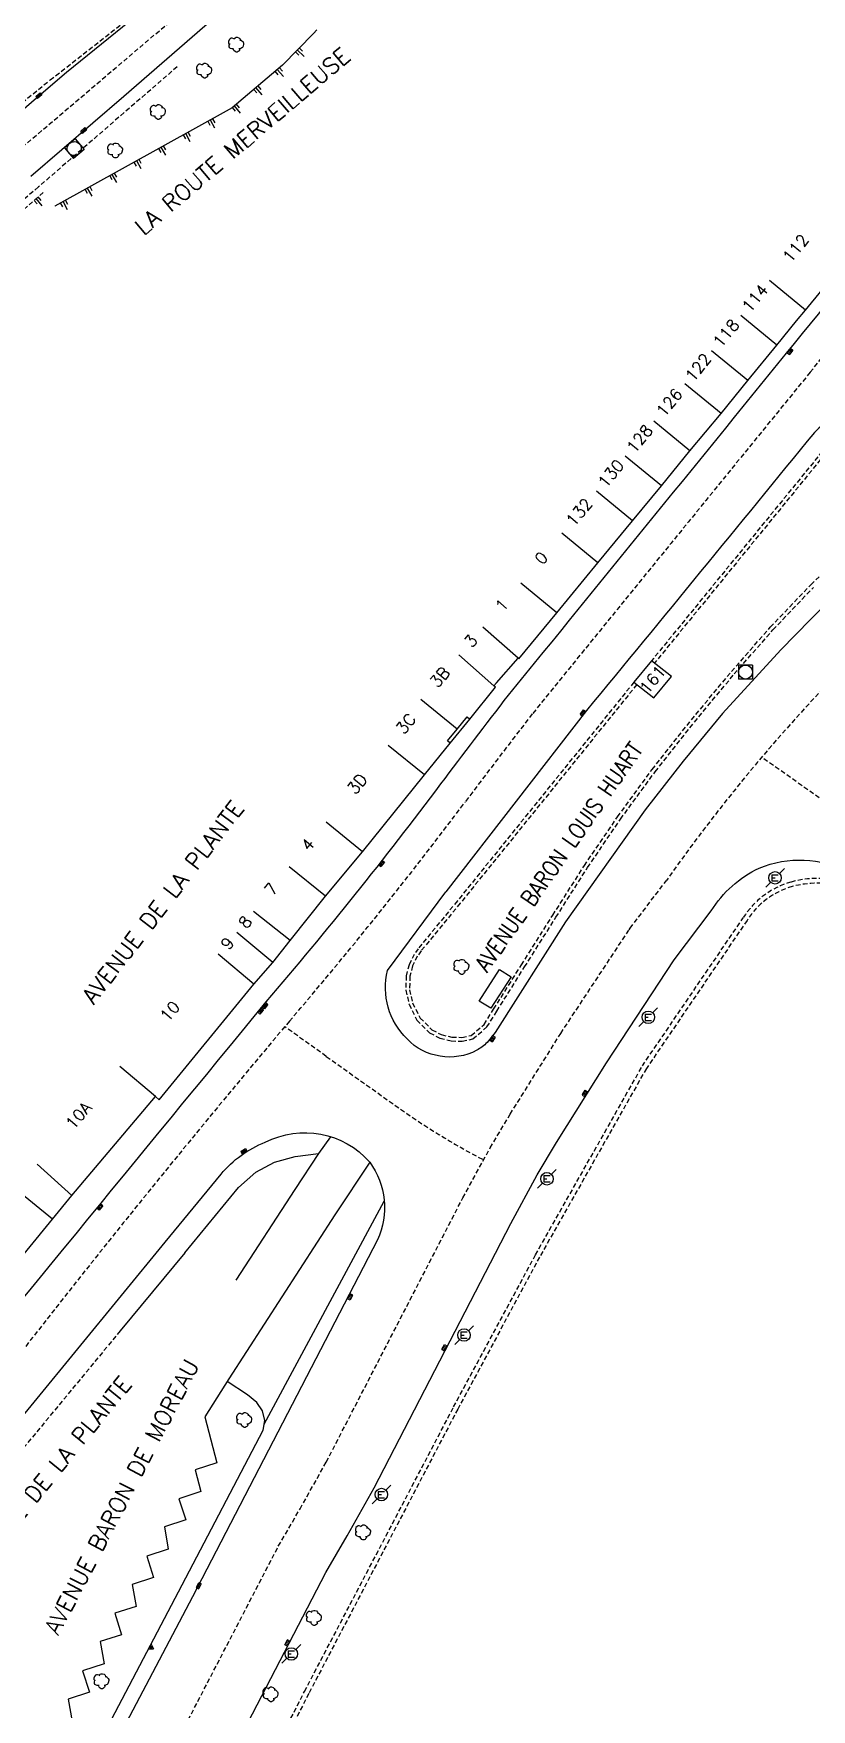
# Model space of a CAD drawing. Header units: millimetres. Extents: x 185000 to 186002, y 127000 to 128000.
# Drawn here: x 185161.5 to 185244.7, y 127562.5 to 127741.7 of the extents above; entities that cross this region are included whole.
import ezdxf
from ezdxf.enums import TextEntityAlignment as Align

# ---------------------------------------------------------------- set-up
doc = ezdxf.new("R2010")
doc.units = ezdxf.units.MM
doc.linetypes.add('DASHED', pattern=[0.75, 0.5, -0.25])
doc.layers.get('0').update_dxf_attribs({"linetype": 'CONTINUOUS'})
for name, color, linetype in [('W0001', 6, 'DASHED'), ('W0008', 7, 'CONTINUOUS'), ('W0100', 7, 'CONTINUOUS'), ('W0112', 1, 'DASHED'), ('W0211', 2, 'CONTINUOUS'), ('W0300', 7, 'CONTINUOUS'), ('W0334', 7, 'CONTINUOUS'), ('W0400', 7, 'CONTINUOUS'), ('W0420', 7, 'CONTINUOUS'), ('W0471', 7, 'CONTINUOUS'), ('W0851', 7, 'CONTINUOUS'), ('W0984', 7, 'CONTINUOUS'), ('W0989', 7, 'CONTINUOUS'), ('W0991', 7, 'CONTINUOUS'), ('W1102', 7, 'CONTINUOUS')]:
    doc.layers.add(name, color=color, linetype=linetype)
doc.styles.get("Standard").update_dxf_attribs({"font": 'romans.shx', "width": 0.85})

# ---------------------------------------------------------------- blocks, each defined once
blk = doc.blocks.new('t211o')
at = {"color": 0, "linetype": 'Continuous'}
for p, q in [((-0.29, 0.5), (-0.29, 0)), ((0, 1), (0, 0)), ((0.29, 0.5), (0.29, 0))]:
    blk.add_line(p, q, dxfattribs=at)
blk = doc.blocks.new('T400')
for p, q in [((-0.15, 0.3), (0.15, 0.3)), ((-0.15, -0.25), (-0.15, 0.3)), ((-0.15, 0.15), (0.15, 0.15)), ((-0.15, 0), (0.15, 0)), ((0.15, 0.3), (0.15, -0.25)), ((-0.15, -0.15), (0.15, -0.15)), ((-0.15, -0.25), (-0.15, -0.3)), ((-0.15, -0.3), (0.15, -0.3)), ((0.15, -0.3), (0.15, -0.25))]:
    blk.add_line(p, q)
blk = doc.blocks.new('T471')
for p, q in [((-0.333334, 0.333334), (-0.333334, -0.333334)), ((-0.333334, 0.333334), (0.333334, 0.333334)), ((-0.333334, 0), (0, 0)), ((0.500001, 0.500001), (1.000002, 1.000002)), ((-0.500001, -0.500001), (-1.000002, -1.000002)), ((-0.333334, -0.333334), (0.333334, -0.333334))]:
    blk.add_line(p, q)
blk.add_ellipse((0, 0), major_axis=(0.471405, 0.471405), ratio=1, start_param=5.4977871438, end_param=11.780972451)
blk = doc.blocks.new('T300')
for p, q in [((-0.8, 0.51), (-0.86, 0.34)), ((-0.86, 0.34), (-0.86, 0.17)), ((-0.86, 0.17), (-0.74, 0.06)), ((-0.69, 0.63), (-0.8, 0.51)), ((-0.8, -0.06), (-0.74, 0.06)), ((-0.74, 0.06), (-0.69, 0.11)), ((-0.57, 0.69), (-0.69, 0.63)), ((-0.46, 0.69), (-0.57, 0.69)), ((-0.29, 0.63), (-0.46, 0.69)), ((-0.29, 0.63), (-0.17, 0.74)), ((-0.23, 0.57), (-0.29, 0.63)), ((-0.17, 0.74), (-0.06, 0.8)), ((-0.06, 0.8), (0.06, 0.8)), ((0.06, 0.8), (0.23, 0.74)), ((0.23, 0.74), (0.34, 0.63)), ((0.34, 0.63), (0.4, 0.51)), ((0.46, 0.46), (0.34, 0.46)), ((0.4, 0.51), (0.4, 0.46)), ((0.57, 0.4), (0.46, 0.46)), ((0.57, 0.4), (0.69, 0.29)), ((0.69, 0.29), (0.74, 0.17)), ((0.74, 0.06), (0.69, -0.17)), ((0.74, 0.17), (0.74, 0.06)), ((-0.8, -0.17), (-0.8, -0.06)), ((-0.8, -0.23), (-0.8, -0.17)), ((-0.74, -0.34), (-0.8, -0.23)), ((-0.69, -0.4), (-0.74, -0.34)), ((-0.51, -0.46), (-0.69, -0.4)), ((-0.4, -0.46), (-0.51, -0.46)), ((-0.4, -0.46), (-0.34, -0.46)), ((-0.34, -0.46), (-0.34, -0.4)), ((-0.34, -0.51), (-0.34, -0.46)), ((-0.29, -0.63), (-0.34, -0.51)), ((-0.17, -0.74), (-0.29, -0.63)), ((-0.06, -0.8), (-0.17, -0.74)), ((0.06, -0.8), (-0.06, -0.8)), ((0.17, -0.74), (0.06, -0.8)), ((0.23, -0.69), (0.17, -0.74)), ((0.29, -0.46), (0.23, -0.46)), ((0.29, -0.63), (0.23, -0.69)), ((0.46, -0.4), (0.29, -0.46)), ((0.34, -0.51), (0.29, -0.63)), ((0.34, -0.51), (0.34, -0.46)), ((0.57, -0.34), (0.46, -0.4)), ((0.63, -0.29), (0.57, -0.34)), ((0.69, -0.17), (0.63, -0.29))]:
    blk.add_line(p, q)
blk = doc.blocks.new('T420')
for p, q in [((0.75, 0.75), (-0.75, 0.75)), ((-0.75, 0.75), (-0.75, -0.75)), ((0.75, 0.75), (0.75, -0.75)), ((0.75, -0.75), (-0.75, -0.75))]:
    blk.add_line(p, q)
blk.add_ellipse((0, 0), major_axis=(-0.53, 0.53), ratio=1, start_param=3.926991, end_param=10.210176)
blk = doc.blocks.new('T851')
for p, q in [((-0.25, -0.15), (0, 0.32)), ((0, 0.32), (0.25, -0.15)), ((-0.25, -0.15), (0.25, -0.15))]:
    blk.add_line(p, q)
for major_axis in [(-0.106, 0.106), (-0.0354, 0.0354), (-0.0236, 0.0236)]:
    blk.add_ellipse((0, 0), major_axis=major_axis, ratio=1, start_param=3.926991, end_param=10.210176)

msp = doc.modelspace()

# ---------------------------------------------------------------- linework, layer by layer
at = {"layer": 'W0001'}
for points in [[(185149.1, 127586.14, -0.01401), (185188.88, 127636.06, 0.016219), (185207.66, 127659.5, -0.003598), (185214.84, 127668.93, -0.000146), (185244.54, 127705.46, 0.000133), (185271.89, 127739.01, -0.020808), (185290.25, 127760.92, -0.00094), (185309.37, 127779.86, -0.001248), (185356.09, 127825.68, 0.003714), (185389.67, 127858.94, 0.028409), (185407.02, 127878.2, 0.077858), (185442.68, 127946.65)], [(185171.5, 127548.68), (185187.7, 127579.92), (185190.02, 127583.91), (185192.82, 127588.92), (185207.42, 127617.17), (185210.34, 127622.52), (185212.48, 127626.12), (185217.88, 127634.76), (185225.19, 127645.84), (185225.3, 127646.01), (185229.21, 127651.16, -0.04245), (185249.61, 127675.44), (185257.85, 127683.7)]]:
    msp.add_lwpolyline(points, format="xyb", dxfattribs=at)
at = {"layer": 'W0001', "flags": 128}
for points in [[(185159.17, 127728.55), (185178.05, 127744.59), (185188.07, 127752.69, -0.0102), (185189.71, 127753.28, -0.0309), (185191.38, 127753.73, -0.0208), (185193.29, 127753.99, 0.0286), (185195.19, 127754.27, 0.0421), (185196.87, 127754.82, 0.0256), (185198.48, 127755.6, 0.0418), (185200.29, 127756.74, 0.0924), (185201.69, 127758.27), (185206.61, 127766.47, -0.0105), (185209.05, 127770.35, -0.0127), (185211.67, 127774.12, -0.0109), (185213.56, 127776.59, -0.014), (185215.57, 127778.96), (185221.04, 127785.02), (185229.21, 127793.96, 0.021), (185231.86, 127796.98, 0.0813), (185233.85, 127800.53, 0.0915), (185234.43, 127804.09, 0.1648), (185233.38, 127807.22, 0.127), (185231.39, 127808.59, 0.0908), (185228.87, 127809.05, 0.0875), (185226.46, 127808.64, 0.0943), (185224.42, 127807.45), (185215.37, 127799.47, -0.0704), (185212.8, 127797.82, -0.0484), (185209.88, 127796.79, -0.0467), (185206.69, 127796.29, -0.0587), (185203.5, 127796.46, -0.0795), (185199.43, 127797.88, -0.0747), (185195.95, 127800.48, -0.0591), (185193.53, 127803.66, -0.0332), (185191.72, 127807.23), (185188.48, 127814.69), (185187.31, 127817.42)], [(185192.83, 127632.31), (185200.3, 127626.99, 0.03365), (185209.64, 127621.23, -10.283673)]]:
    msp.add_lwpolyline(points, format="xyb", dxfattribs=at)
msp.add_lwpolyline([(185300.61, 127620.96), (185239.37, 127664.3)], dxfattribs=at)
at = {"layer": 'W0001'}
msp.add_lwpolyline([(185192.83, 127632.31), (185188.4, 127635.47)], dxfattribs=at)
at = {"layer": 'W0008'}
for points in [[(185145.78, 127588.53, -0.000537), (185186.4, 127638.13, 0.016237), (185205.08, 127661.44, -0.00361), (185212.31, 127670.94, -0.000147), (185242.03, 127707.5, 0.000133), (185269.35, 127741.01, -0.020833), (185287.91, 127763.15, -0.000943), (185307.1, 127782.16, -0.001248), (185353.83, 127827.99, 0.003715), (185387.39, 127861.23, 0.028258), (185404.41, 127880.11, 0.031147), (185418.64, 127904.8, 0.031727), (185424.24, 127921.66, 0.225309), (185420.02, 127946.16, 0.102261), (185411.21, 127953.9, 0.095289)], [(185157.09, 127730.72), (185162.11, 127735.04), (185165.06, 127737.57), (185176.27, 127746.7), (185183.55, 127752.38, -0.0105), (185184.97, 127753.44, -0.0138), (185186.44, 127754.43, -0.0267), (185187.7, 127755.15, -0.0574), (185189.05, 127755.65), (185193.18, 127756.61), (185193.39, 127756.62), (185193.39, 127756.62)], [(185190.43, 127751.25, 0.0127), (185190.21, 127751.2, 0.0386), (185190, 127751.14, 0.0408), (185189.85, 127751.06, 0.0419), (185189.7, 127750.96), (185179.84, 127742.47), (185171.19, 127734.97), (185161.25, 127726.39), (185161.25, 127726.39)], [(185253.11, 127687.58), (185256.43, 127691.17, 0.5899), (185254.17, 127701.85, 0.25464), (185245, 127699.03, -0.000791), (185220.64, 127669.28), (185205.62, 127649.92)], [(185253.11, 127687.58), (185251.57, 127686.09), (185244.58, 127679.04), (185241.4, 127675.77), (185235.19, 127668.96), (185230.96, 127663.89), (185226.92, 127658.67), (185218.39, 127646.68), (185210.86, 127634.87), (185210.01, 127633.8, -0.086076), (185208.92, 127632.96, -0.333001), (185201.46, 127634.17, -0.263052), (185199.36, 127641.5), (185205.62, 127649.92)], [(185176.65, 127546.01), (185192.79, 127577.13), (185195.06, 127581.04), (185197.93, 127586.18), (185212.54, 127614.45), (185215.38, 127619.64), (185217.43, 127623.1), (185222.76, 127631.63), (185230.02, 127642.63), (185230.02, 127642.63), (185233.98, 127647.86, -0.146153), (185239.1, 127652.44, -0.223071), (185248.6, 127652.03, -0.021142), (185250.37, 127651.01), (185298.04, 127617.32)], [(185175.62, 127612.43), (185181.58, 127619.71, -0.128771), (185186.3, 127623.12, -0.34304), (185197.47, 127621.01, -0.266968), (185198.3, 127612.68), (185178.51, 127574.52), (185168.22, 127554.95), (185155.94, 127531.31), (185137.15, 127495.06), (185131.82, 127484.91), (185120.24, 127462.62), (185114.97, 127452.26), (185098.18, 127419.93), (185086.94, 127393.53, -0.132663), (185080.08, 127383.81, -0.214283), (185066.28, 127380.75, -0.164748), (185053.1, 127389.09, -0.199124), (185048.2, 127405.4)]]:
    msp.add_lwpolyline(points, format="xyb", dxfattribs=at)
msp.add_lwpolyline([(185152.24, 127583.94), (185175.62, 127612.43)], dxfattribs=at)
at = {"layer": 'W0100'}
for points in [[(185161.94, 127620.78), (185165.64, 127617.42), (185174.58, 127628), (185174.96, 127627.67), (185185.09, 127640.02), (185187.12, 127642.35), (185188.97, 127644.7), (185192.74, 127649.44), (185196.68, 127654.18), (185203.34, 127662.4), (185206.08, 127665.79), (185205.78, 127666.04), (185206.81, 127667.31), (185207.87, 127668.62), (185208.17, 127668.37), (185210.93, 127671.79), (185210.74, 127671.95), (185211.01, 127672.25), (185213.33, 127674.9), (185213.42, 127674.82), (185217.47, 127679.75), (185221.85, 127685.09), (185225.57, 127689.58), (185228.65, 127693.32), (185231.7, 127697.06), (185235.03, 127701.07), (185237.88, 127704.6), (185240.99, 127708.38), (185243.09, 127710.95), (185244.05, 127712.09), (185249.71, 127719.03)], [(185138.71, 127591.26), (185142.56, 127588.07), (185145.3, 127591.38), (185149.07, 127596.08), (185155.33, 127603.72), (185154.78, 127604.18), (185163.55, 127614.89), (185159.68, 127618.06)]]:
    msp.add_lwpolyline(points, dxfattribs=at)
msp.add_lwpolyline([(185229.71, 127672.92), (185227.58, 127674.59), (185225.71, 127672.32), (185227.83, 127670.65)], close=True, dxfattribs=at)
at = {"layer": 'W0112'}
msp.add_line((185176.89, 127738.14), (185162.06, 127725.28), dxfattribs=at)
for points in [[(185156.82, 127731.47), (185163.31, 127736.72), (185175.98, 127746.63), (185184.39, 127753.2, -0.0239), (185185.69, 127754.13, -0.026), (185187.08, 127754.91, -0.0134), (185188.03, 127755.35, -0.0045), (185188.99, 127755.76), (185188.99, 127755.76)], [(185251.89, 127688.97), (185255.52, 127692.38, 0.697231), (185252.48, 127700.18, 0.193215), (185246.31, 127697.57), (185227.58, 127674.59)], [(185251.62, 127689.27), (185255.25, 127692.67, 0.697754), (185252.48, 127699.78, 0.192588), (185246.61, 127697.3), (185227.9, 127674.35)], [(185296.93, 127615.76), (185288.82, 127621.48), (185273.33, 127632.33), (185258.1, 127643.19), (185247.96, 127650.48, 0.133712), (185242.63, 127650.47, 0.184828), (185237.8, 127646.85), (185227.04, 127631.02), (185215.62, 127610.85), (185206.88, 127594.59), (185190.95, 127564.17), (185154.99, 127493.02), (185154.54, 127493.25), (185190.5, 127564.4), (185206.44, 127594.82), (185215.19, 127611.09), (185226.61, 127631.29), (185237.39, 127647.13, -0.184638), (185242.49, 127650.95, -0.135968), (185248.18, 127650.94), (185258.39, 127643.6), (185273.61, 127632.74), (185289.11, 127621.89), (185297.22, 127616.17)]]:
    msp.add_lwpolyline(points, format="xyb", dxfattribs=at)
at = {"layer": 'W0112', "flags": 128}
for points in [[(185162.06, 127725.28), (185150.05, 127714.94), (185149.85, 127714.79), (185149.66, 127714.63), (185149.46, 127714.48), (185149.26, 127714.32), (185149.07, 127714.17), (185148.87, 127714.01), (185148.68, 127713.85), (185148.48, 127713.69), (185148.29, 127713.54), (185148.1, 127713.38), (185147.9, 127713.22), (185147.71, 127713.06), (185147.52, 127712.9), (185147.33, 127712.74), (185147.13, 127712.58), (185146.94, 127712.42), (185146.75, 127712.26), (185146.56, 127712.1), (185146.37, 127711.93), (185146.18, 127711.77), (185145.99, 127711.61), (185145.8, 127711.45), (185145.61, 127711.28), (185145.42, 127711.12), (185145.24, 127710.95), (185145.05, 127710.79), (185144.86, 127710.62), (185144.67, 127710.46), (185144.49, 127710.29), (185144.3, 127710.12), (185144.11, 127709.96), (185143.93, 127709.79), (185143.74, 127709.62), (185143.56, 127709.45), (185143.37, 127709.28), (185143.19, 127709.12), (185143.01, 127708.95), (185142.82, 127708.78), (185142.64, 127708.61), (185142.46, 127708.44), (185142.27, 127708.26), (185142.09, 127708.09), (185141.91, 127707.92), (185141.73, 127707.75), (185141.55, 127707.58), (185141.37, 127707.4), (185141.18, 127707.23), (185141.01, 127707.06), (185140.83, 127706.88), (185140.65, 127706.71), (185140.48, 127706.54), (185140.3, 127706.36), (185140.12, 127706.19), (185139.95, 127706.01), (185139.77, 127705.84), (185139.6, 127705.66), (185139.42, 127705.49), (185139.25, 127705.31), (185139.08, 127705.13), (185138.91, 127704.95), (185138.73, 127704.78), (185138.56, 127704.6), (185138.39, 127704.42), (185138.22, 127704.24), (185138.05, 127704.06), (185137.88, 127703.88), (185137.71, 127703.7), (185137.54, 127703.52), (185137.37, 127703.34), (185137.21, 127703.16), (185137.04, 127702.97), (185136.87, 127702.79), (185136.71, 127702.61), (185136.54, 127702.42), (185136.37, 127702.24), (185136.21, 127702.06), (185136.04, 127701.87), (185135.88, 127701.69), (185135.71, 127701.5), (185135.55, 127701.32), (185135.39, 127701.13), (185135.22, 127700.94), (185135.06, 127700.76), (185134.9, 127700.57), (185134.74, 127700.38), (185134.58, 127700.19), (185134.41, 127700.01), (185134.25, 127699.82), (185134.09, 127699.63), (185133.93, 127699.44), (185133.77, 127699.24), (185133.61, 127699.05), (185133.45, 127698.86), (185133.29, 127698.67), (185133.13, 127698.47), (185132.98, 127698.28), (185132.82, 127698.09), (185132.66, 127697.89), (185132.51, 127697.7), (185132.35, 127697.5), (185132.2, 127697.31), (185132.04, 127697.11), (185131.89, 127696.92), (185131.74, 127696.72), (185131.58, 127696.52), (185131.43, 127696.32), (185131.28, 127696.13), (185131.13, 127695.93), (185130.98, 127695.73), (185130.83, 127695.53), (185130.68, 127695.33), (185130.53, 127695.13), (185130.38, 127694.93), (185130.23, 127694.73), (185130.09, 127694.52), (185129.94, 127694.32), (185129.79, 127694.12), (185129.65, 127693.92), (185129.5, 127693.71), (185129.36, 127693.51), (185129.22, 127693.31), (185129.07, 127693.1), (185125.63, 127688.08)], [(185162.58, 127724.68), (185150.55, 127714.33), (185150.34, 127714.17), (185150.15, 127714.02), (185149.95, 127713.86), (185149.76, 127713.71), (185149.56, 127713.55), (185149.37, 127713.4), (185149.18, 127713.24), (185148.98, 127713.08), (185148.79, 127712.93), (185148.6, 127712.77), (185148.41, 127712.61), (185148.21, 127712.45), (185148.02, 127712.29), (185147.83, 127712.13), (185147.64, 127711.98), (185147.45, 127711.82), (185147.26, 127711.66), (185147.07, 127711.49), (185146.88, 127711.33), (185146.69, 127711.17), (185146.51, 127711.01), (185146.32, 127710.85), (185146.13, 127710.69), (185145.94, 127710.52), (185145.76, 127710.36), (185145.57, 127710.2), (185145.38, 127710.03), (185145.2, 127709.87), (185145.01, 127709.7), (185144.83, 127709.54), (185144.64, 127709.37), (185144.46, 127709.2), (185144.27, 127709.04), (185144.09, 127708.87), (185143.91, 127708.7), (185143.72, 127708.53), (185143.54, 127708.37), (185143.36, 127708.2), (185143.18, 127708.03), (185142.99, 127707.86), (185142.81, 127707.69), (185142.63, 127707.52), (185142.45, 127707.35), (185142.27, 127707.18), (185142.09, 127707.01), (185141.91, 127706.83), (185141.73, 127706.66), (185141.56, 127706.49), (185141.38, 127706.32), (185141.2, 127706.15), (185141.03, 127705.98), (185140.85, 127705.8), (185140.68, 127705.63), (185140.51, 127705.46), (185140.33, 127705.28), (185140.16, 127705.11), (185139.99, 127704.93), (185139.82, 127704.76), (185139.64, 127704.58), (185139.47, 127704.41), (185139.3, 127704.23), (185139.13, 127704.05), (185138.96, 127703.87), (185138.79, 127703.7), (185138.62, 127703.52), (185138.46, 127703.34), (185138.29, 127703.16), (185138.12, 127702.98), (185137.95, 127702.8), (185137.79, 127702.62), (185137.62, 127702.44), (185137.45, 127702.26), (185137.29, 127702.08), (185137.12, 127701.9), (185136.96, 127701.71), (185136.8, 127701.53), (185136.63, 127701.35), (185136.47, 127701.16), (185136.3, 127700.98), (185136.14, 127700.79), (185135.98, 127700.61), (185135.82, 127700.42), (185135.66, 127700.24), (185135.5, 127700.05), (185135.33, 127699.87), (185135.17, 127699.68), (185135.01, 127699.49), (185134.85, 127699.31), (185134.69, 127699.12), (185134.54, 127698.93), (185134.38, 127698.74), (185134.22, 127698.55), (185134.06, 127698.36), (185133.9, 127698.17), (185133.75, 127697.98), (185133.59, 127697.78), (185133.43, 127697.59), (185133.28, 127697.4), (185133.12, 127697.21), (185132.97, 127697.01), (185132.82, 127696.82), (185132.66, 127696.62), (185132.51, 127696.43), (185132.36, 127696.23), (185132.21, 127696.04), (185132.06, 127695.84), (185131.91, 127695.65), (185131.76, 127695.45), (185131.61, 127695.25), (185131.46, 127695.05), (185131.31, 127694.86), (185131.16, 127694.66), (185131.02, 127694.46), (185130.87, 127694.26), (185130.72, 127694.06), (185130.58, 127693.86), (185130.43, 127693.66), (185130.29, 127693.46), (185130.15, 127693.26), (185130, 127693.06), (185129.86, 127692.85), (185129.72, 127692.65), (185126.29, 127687.63)]]:
    msp.add_lwpolyline(points, dxfattribs=at)
at = {"layer": 'W0112'}
for points in [[(185207.14, 127648.68), (185202.96, 127643.58), (185202.55, 127643.01), (185202.05, 127641.98), (185201.76, 127640.87), (185201.73, 127639.43), (185202.05, 127638.02), (185202.85, 127636.41), (185204.11, 127635.15), (185205.12, 127634.63), (185206.24, 127634.36), (185207.32, 127634.34), (185208.31, 127634.54), (185209.7, 127635.71), (185210.71, 127637.35), (185213.68, 127642.08), (185217.03, 127647.4), (185220.41, 127652.71), (185223.96, 127657.92), (185227.66, 127663), (185231.85, 127668.3), (185236.13, 127673.46), (185240.27, 127678.19), (185244.6, 127682.74), (185249.65, 127687.55)], [(185206.84, 127648.93), (185202.64, 127643.82), (185202.21, 127643.22), (185201.67, 127642.11), (185201.36, 127640.92), (185201.33, 127639.39), (185201.67, 127637.89), (185202.52, 127636.17), (185203.87, 127634.82), (185204.98, 127634.26), (185206.19, 127633.96), (185207.35, 127633.94), (185208.49, 127634.17), (185210, 127635.45), (185211.05, 127637.14), (185214.02, 127641.87), (185217.37, 127647.18), (185220.75, 127652.49), (185224.28, 127657.69), (185227.98, 127662.75), (185232.17, 127668.05), (185236.43, 127673.2), (185240.57, 127677.92), (185244.89, 127682.46)], [(185225.71, 127672.32), (185206.84, 127648.93)], [(185226.02, 127672.07), (185207.14, 127648.68)], [(185170.81, 127602.96), (185153.24, 127581.69)]]:
    msp.add_lwpolyline(points, dxfattribs=at)
at = {"layer": 'W0211'}
msp.add_lwpolyline([(185191.83, 127742.08), (185191.45, 127741.7), (185188.14, 127738.3), (185182.77, 127733.73), (185163.82, 127723.24), (185163.82, 127723.24)], dxfattribs=at)
at = {"layer": 'W0334'}
msp.add_line((185177.72, 127611.3), (185170.81, 127602.96), dxfattribs=at)
for points in [[(185206.08, 127665.79), (185208.17, 127668.37)], [(185209.16, 127638.22), (185211.33, 127641.6), (185212.58, 127640.83), (185210.4, 127637.45), (185209.16, 127638.22)], [(185193.29, 127623.72), (185191.98, 127621.93), (185189.45, 127618.09), (185183.17, 127608.37)], [(185177.72, 127611.3), (185183.43, 127618.28), (185185.31, 127619.91), (185187.28, 127620.99), (185189.51, 127621.61), (185191.98, 127621.93)], [(185197.47, 127621.01), (185193.73, 127615.37), (185182.4, 127597.83), (185179.83, 127593.75), (185181.12, 127588.86), (185178.8, 127588.1), (185179.41, 127585.76), (185177.07, 127585.01), (185177.8, 127582.73), (185175.52, 127581.99), (185175.94, 127579.61), (185173.64, 127578.86), (185174.37, 127576.58), (185172.09, 127575.84), (185172.52, 127573.49), (185170.21, 127572.75), (185170.94, 127570.46), (185168.65, 127569.74), (185169.08, 127567.34), (185166.78, 127566.59), (185167.53, 127564.31), (185165.24, 127563.57), (185165.66, 127561.19)], [(185163.55, 127614.89), (185165.64, 127617.42)], [(185186.19, 127592.98), (185199.01, 127616.83)], [(185136.04, 127504.4), (185139.38, 127502.68), (185154.49, 127531.8), (185166.87, 127555.7), (185177.41, 127575.78), (185186.09, 127592.33), (185186.25, 127593.38), (185186.02, 127594.41), (185185.41, 127595.31), (185184.39, 127596.12), (185182.22, 127597.54)]]:
    msp.add_lwpolyline(points, dxfattribs=at)
at = {"layer": 'W1102'}
for p, q in [((185244.05, 127712.09), (185240.2, 127715.28)), ((185240.99, 127708.38), (185237.12, 127711.55)), ((185237.88, 127704.6), (185234, 127707.76)), ((185235.03, 127701.07), (185231.16, 127704.24)), ((185231.7, 127697.06), (185227.84, 127700.24)), ((185228.65, 127693.32), (185224.78, 127696.49)), ((185225.57, 127689.58), (185221.72, 127692.76)), ((185221.85, 127685.09), (185217.99, 127688.27)), ((185217.47, 127679.75), (185213.61, 127682.92)), ((185206.81, 127667.31), (185202.93, 127670.46)), ((185203.34, 127662.4), (185199.45, 127665.54)), ((185196.68, 127654.18), (185192.81, 127657.35)), ((185192.74, 127649.44), (185188.86, 127652.59)), ((185188.97, 127644.7), (185185.05, 127647.8)), ((185187.12, 127642.35), (185183.26, 127645.54)), ((185185.09, 127640.02), (185181.27, 127643.24)), ((185174.58, 127628), (185170.76, 127631.22))]:
    msp.add_line(p, q, dxfattribs=at)
for points in [[(185213.33, 127674.9), (185209.57, 127678.2)], [(185210.74, 127671.95), (185206.98, 127675.25)]]:
    msp.add_lwpolyline(points, dxfattribs=at)

# ---------------------------------------------------------------- block references
at = {"layer": 'W0211'}
for p, rotation in [((185189.73, 127739.94), 225.7776689242559), ((185187.59, 127737.84), 220.3635146766171), ((185185.31, 127735.9), 220.3635146766171), ((185180.44, 127732.44), 208.9884879110234), ((185183.02, 127733.95), 220.3635146766171), ((185177.81, 127730.99), 208.9884879110234), ((185175.19, 127729.54), 208.9884879110234), ((185172.56, 127728.08), 208.9884879110234), ((185169.94, 127726.63), 208.9884879110234), ((185161.82, 127724.03), 220.6994802491185), ((185164.69, 127723.72), 208.9884879110234), ((185167.32, 127725.17), 208.9884879110234)]:
    msp.add_blockref('t211o', p, dxfattribs=dict(at, rotation=rotation))
at = {"layer": 'W0300'}
for p in [(185183.24, 127740.5), (185179.82, 127737.72), (185174.88, 127733.3), (185170.3, 127729.18), (185207.31, 127641.88), (185184.1, 127593.43), (185196.8, 127581.4), (185191.54, 127572.26), (185168.84, 127565.49), (185186.91, 127564.08)]:
    msp.add_blockref('T300', p, dxfattribs=at)
at = {"layer": 'W0400'}
for p, rotation in [((185162.11, 127735.04), 309.806), ((185166.91, 127731.32), 131.795), ((185242.4, 127707.69), 320.8047100833145), ((185220.26, 127669.05), 320.6591934761065), ((185198.74, 127652.93), 322.0847486520991), ((185186.28, 127637.73), 140.6485742162467), ((185185.81, 127637.16), 140.6485742162467), ((185210.58, 127634.19), 328.0170931875856), ((185220.46, 127628.35), 328.0170931846565), ((185184.01, 127622.16), 302.0299221015301), ((185168.63, 127616.18), 140.7123679063134), ((185195.38, 127606.59), 152.5923765024567), ((185205.44, 127601.15), 332.6671786899086), ((185179.19, 127575.7), 333.9930663523192), ((185188.67, 127569.59), 152.5892165490399)]:
    msp.add_blockref('T400', p, dxfattribs=dict(at, rotation=rotation))
at = {"layer": 'W0420', "rotation": 40.2}
msp.add_blockref('T420', (185165.89, 127729.38), dxfattribs=at)
at = {"layer": 'W0420'}
msp.add_blockref('T420', (185237.63, 127673.41), dxfattribs=at)
at = {"layer": 'W0471'}
for p in [(185240.79, 127651.4), (185227.24, 127636.49), (185216.41, 127619.22), (185207.55, 127602.51), (185198.72, 127585.45), (185189.09, 127568.41)]:
    msp.add_blockref('T471', p, dxfattribs=at)
at = {"layer": 'W0851'}
msp.add_blockref('T851', (185174.11, 127569.12), dxfattribs=at)

# ---------------------------------------------------------------- texts
at = {"layer": 'W0984'}
msp.add_text('161', height=1.25, rotation=50.4592, dxfattribs=at).set_placement((185227.71, 127672.62), align=Align.MIDDLE)
at = {"layer": 'W0989'}
for s, rotation, p in [('LA ROUTE MERVEILLEUSE', 40.4759, (185183.86, 127730.18)), ('AVENUE DE LA PLANTE', 52.4477, (185175.36, 127648.81)), ('AVENUE DE LA PLANTE', 50.8318, (185163.09, 127587.47)), ('AVENUE BARON DE MOREAU', 62.4542, (185170.96, 127585.21))]:
    msp.add_text(s, height=1.75, rotation=rotation, dxfattribs=at).set_placement(p, align=Align.MIDDLE)
at = {"layer": 'W0989', "width": 0.85}
msp.add_text('AVENUE BARON LOUIS HUART', height=1.75, rotation=54.9719, dxfattribs=at).set_placement((185217.68, 127653.66), align=Align.MIDDLE)
at = {"layer": 'W0991'}
for s, rotation, p in [('112', 50.8741, (185243.01, 127718.74)), ('114', 50.5376, (185238.66, 127713.41)), ('118', 50.546, (185235.56, 127709.65)), ('122', 51.0724, (185232.58, 127706)), ('126', 50.2794, (185229.5, 127702.24)), ('128', 50.7775, (185226.31, 127698.36)), ('130', 50.5824, (185223.25, 127694.63)), ('132', 50.3739, (185219.86, 127690.52)), ('0', 50.6081, (185215.8, 127685.6)), ('1', 49.513, (185211.59, 127680.56)), ('3', 48.7087, (185208.28, 127676.73)), ('3B', 49.7583, (185204.96, 127672.86)), ('3C', 50.9951, (185201.34, 127667.88)), ('3D', 51.0011, (185196.13, 127661.45)), ('4', 50.2626, (185190.84, 127654.97)), ('7', 51.4672, (185186.95, 127650.2)), ('8', 51.7986, (185184.15, 127646.67)), ('9', 48.9769, (185182.26, 127644.39)), ('10', 49.8122, (185176.12, 127637.14)), ('10A', 49.8284, (185166.35, 127626))]:
    msp.add_text(s, height=1.25, rotation=rotation, dxfattribs=at).set_placement(p, align=Align.MIDDLE)

doc.saveas('drawing.dxf')
